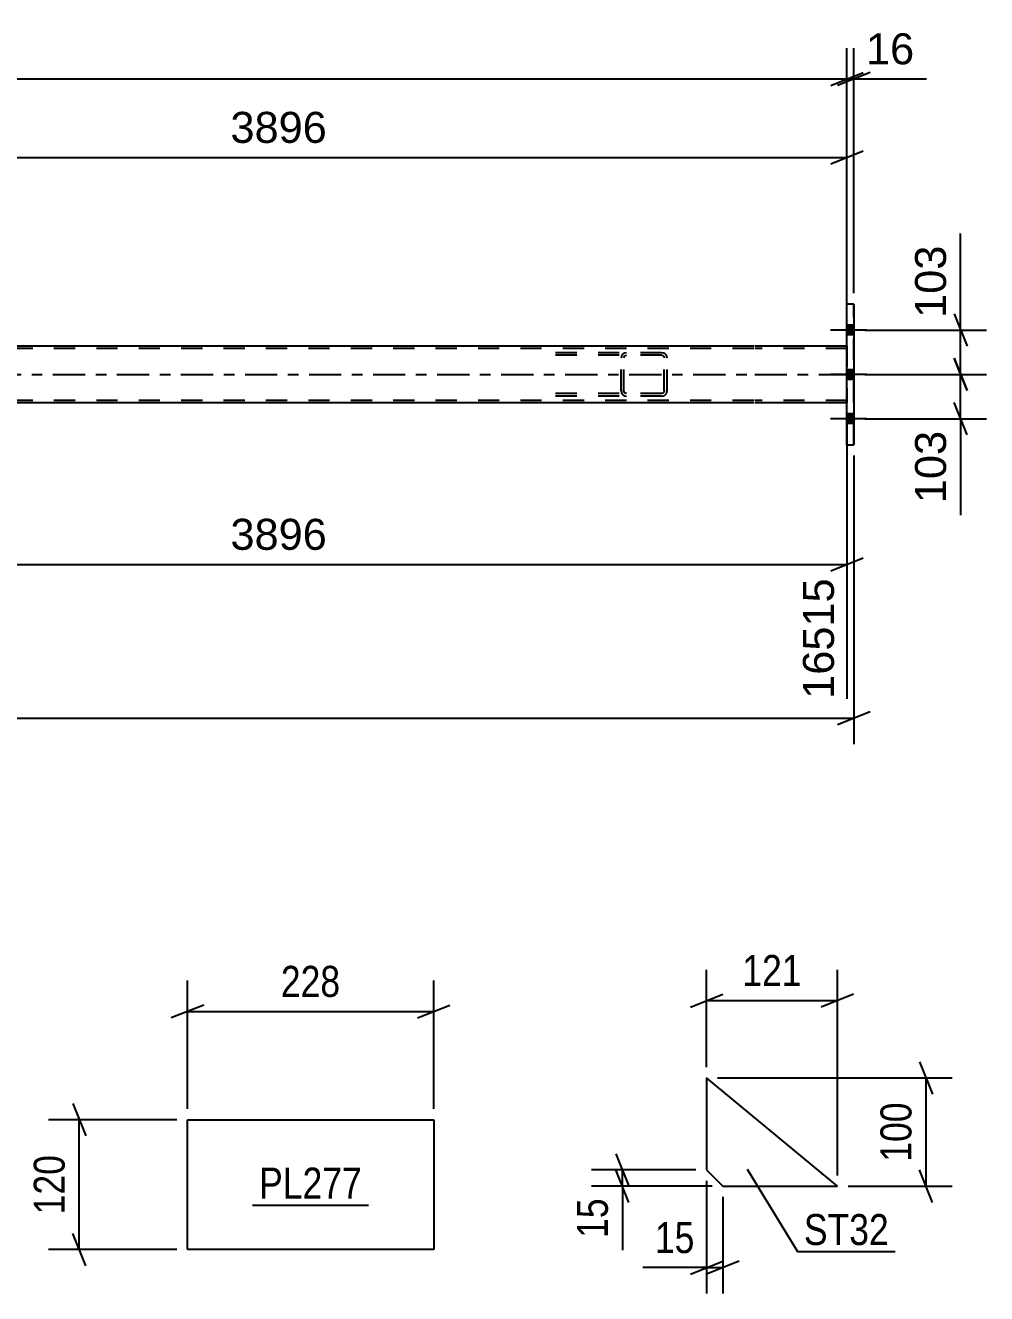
# Model space of a CAD drawing. Header units: millimetres. Extents: x 0 to 841, y 0 to 594.
# Drawn here: x 622 to 710.8, y 145.6 to 262.8 of the extents above; entities that cross this region are included whole.
import ezdxf

# ---------------------------------------------------------------- set-up
doc = ezdxf.new("R2010")
doc.units = ezdxf.units.MM
doc.linetypes.add('DXK_LINE_DOT2', pattern=[3.9198, 1.9599, -1.9599])
doc.linetypes.add('DXK_LINE_DOT3', pattern=[5.9187, 2.979, -0.9799, 0.9799, -0.9799])
doc.styles.add('Arial', font='arial.ttf', dxfattribs={"height": 0.2})
doc.styles.add('Arial Narrow', font='ARIALN.TTF', dxfattribs={"height": 0.2})

# ---------------------------------------------------------------- blocks, each defined once
blk = doc.blocks.new('Part-317311686-4478 - 4224')
at = {"color": 2, "linetype": 'Continuous'}
for p, q in [((115.52, 233.18), (689.3, 233.18)), ((689.4, 233.18), (697.92, 233.18)), ((689.3, 227.9), (598.05, 227.9)), ((697.92, 227.9), (689.4, 227.9))]:
    blk.add_line(p, q, dxfattribs=at)
at = {"color": 7, "linetype": 'DXK_LINE_DOT2'}
for p, q in [((689.3, 232.94), (115.52, 232.94)), ((697.92, 232.94), (689.4, 232.94)), ((697.92, 233.18), (697.92, 227.9)), ((697.92, 227.9), (697.92, 233.18)), ((697.92, 232.94), (697.92, 232.94)), ((689.3, 228.14), (115.52, 228.14)), ((697.92, 228.14), (689.4, 228.14)), ((697.92, 228.14), (697.92, 228.14)), ((697.92, 227.9), (697.92, 227.9))]:
    blk.add_line(p, q, dxfattribs=at)
at = {"color": 7, "linetype": 'DXK_LINE_DOT3'}
for p, q in [((115.52, 230.54), (689.3, 230.54)), ((689.4, 230.54), (697.92, 230.54))]:
    blk.add_line(p, q, dxfattribs=at)
blk = doc.blocks.new('Part-317311686-4274 - 4224')
at = {"color": 2, "linetype": 'Continuous'}
for p, q in [((697.92, 237.04), (697.92, 237.04)), ((697.92, 224.04), (697.92, 237.04)), ((698.56, 237.04), (697.92, 237.04)), ((698.56, 237.04), (698.56, 237.04)), ((698.56, 237.04), (698.56, 224.04)), ((697.92, 224.04), (697.92, 224.04)), ((697.92, 224.04), (698.56, 224.04)), ((698.56, 224.04), (698.56, 224.04))]:
    blk.add_line(p, q, dxfattribs=at)
at = {"color": 7, "linetype": 'DXK_LINE_DOT2'}
for p, q in [((697.92, 224.04), (697.92, 237.04)), ((698.56, 224.04), (698.56, 237.04))]:
    blk.add_line(p, q, dxfattribs=at)
blk = doc.blocks.new('Part-317311686-4276 - 4224')
at = {"color": 7, "linetype": 'DXK_LINE_DOT2'}
for p, q in [((680.79, 232.54), (669.94, 232.54)), ((680.79, 232.3), (669.94, 232.3)), ((677.08, 232.24), (677.04, 232.06)), ((677.04, 229.02), (677.04, 232.06)), ((677.3, 232.06), (677.32, 232.15)), ((677.3, 229.02), (677.3, 232.06)), ((677.32, 232.15), (677.37, 232.23)), ((677.55, 232.54), (677.36, 232.5)), ((677.37, 232.23), (677.46, 232.28)), ((677.46, 232.28), (677.55, 232.3)), ((680.98, 232.5), (680.79, 232.54)), ((680.79, 232.3), (680.89, 232.28)), ((680.89, 232.28), (680.97, 232.23)), ((680.97, 232.23), (681.03, 232.15)), ((681.03, 232.15), (681.04, 232.06)), ((681.04, 229.02), (681.04, 232.06)), ((681.3, 232.06), (681.26, 232.24)), ((681.3, 229.02), (681.3, 232.06)), ((680.79, 228.78), (669.94, 228.78)), ((680.79, 228.54), (669.94, 228.54)), ((677.04, 229.02), (677.08, 228.83)), ((677.32, 228.92), (677.3, 229.02)), ((677.37, 228.85), (677.32, 228.92)), ((677.36, 228.57), (677.55, 228.54)), ((677.46, 228.79), (677.37, 228.85)), ((677.55, 228.78), (677.46, 228.79)), ((680.89, 228.79), (680.79, 228.78)), ((680.79, 228.54), (680.98, 228.57)), ((680.97, 228.85), (680.89, 228.79)), ((681.03, 228.92), (680.97, 228.85)), ((681.04, 229.02), (681.03, 228.92)), ((681.26, 228.83), (681.3, 229.02))]:
    blk.add_line(p, q, dxfattribs=at)
for centre, start, end in [((677.53, 232.04), 110.7583, 155.6801), ((680.81, 232.04), 24.3199, 69.2417), ((677.53, 229.04), 204.3199, 249.2417), ((680.81, 229.04), 290.7583, 335.6801)]:
    blk.add_arc(centre, 0.496, start, end, dxfattribs=at)
blk = doc.blocks.new('Bolt-317311686-4493 - 4224')
at = {"linetype": 'Continuous'}
for points in [[(697.92, 235.08), (697.92, 234.2), (698.56, 234.2), (698.56, 235.08)], [(697.92, 235.08), (697.92, 234.2), (698.56, 234.2), (698.56, 235.08)], [(697.92, 235.08), (697.92, 234.2), (698.56, 234.2), (698.56, 235.08)], [(697.92, 230.96), (697.92, 230.08), (698.56, 230.08), (698.56, 230.96)], [(697.92, 230.96), (697.92, 230.08), (698.56, 230.08), (698.56, 230.96)], [(697.92, 226.88), (697.92, 226), (698.56, 226), (698.56, 226.88)], [(697.92, 226.88), (697.92, 226), (698.56, 226), (698.56, 226.88)], [(697.92, 226.88), (697.92, 226), (698.56, 226), (698.56, 226.88)]]:
    blk.add_hatch(color=1, dxfattribs=at).paths.add_polyline_path(points)
at = {"color": 1, "linetype": 'Continuous'}
for p, q in [((699.72, 234.64), (696.4, 234.64)), ((699.72, 234.64), (696.4, 234.64)), ((699.72, 234.64), (696.4, 234.64)), ((698.56, 235.08), (697.92, 235.08)), ((698.56, 235.08), (697.92, 235.08)), ((698.56, 235.08), (697.92, 235.08)), ((698.56, 234.2), (697.92, 234.2)), ((698.56, 234.2), (697.92, 234.2)), ((698.56, 234.2), (697.92, 234.2)), ((698.56, 230.96), (697.92, 230.96)), ((698.56, 230.96), (697.92, 230.96)), ((699.72, 230.52), (696.4, 230.52)), ((699.72, 230.52), (696.4, 230.52)), ((698.56, 230.08), (697.92, 230.08)), ((698.56, 230.08), (697.92, 230.08)), ((699.72, 226.44), (696.4, 226.44)), ((699.72, 226.44), (696.4, 226.44)), ((699.72, 226.44), (696.4, 226.44)), ((698.56, 226.88), (697.92, 226.88)), ((698.56, 226.88), (697.92, 226.88)), ((698.56, 226.88), (697.92, 226.88)), ((698.56, 226), (697.92, 226)), ((698.56, 226), (697.92, 226)), ((698.56, 226), (697.92, 226))]:
    blk.add_line(p, q, dxfattribs=at)
blk = doc.blocks.new('Part-317311686-6519 - 6515')
at = {"color": 2, "linetype": 'Continuous'}
for p, q in [((636.97, 149.67), (636.97, 161.67)), ((636.97, 161.67), (659.73, 161.67)), ((659.73, 161.67), (659.73, 149.67)), ((659.73, 149.67), (636.97, 149.67))]:
    blk.add_line(p, q, dxfattribs=at)
blk = doc.blocks.new('Part-317311686-6604 - 6598')
at = {"color": 2, "linetype": 'Continuous'}
for p, q in [((697.04, 155.53), (684.95, 165.53)), ((684.95, 165.53), (684.95, 157.03)), ((684.95, 157.03), (686.45, 155.53)), ((686.45, 155.53), (697.04, 155.53))]:
    blk.add_line(p, q, dxfattribs=at)
blk = doc.blocks.new('StraightDimension-317311686-4667 - 4224')
at = {"color": 7, "linetype": 'Continuous'}
for p, q in [((592.85, 226.5), (592.85, 200.56)), ((697.92, 226.91), (697.92, 200.56)), ((594.35, 213.58), (591.35, 212.38)), ((696.42, 212.38), (699.42, 213.58)), ((592.85, 212.98), (697.92, 212.98))]:
    blk.add_line(p, q, dxfattribs=at)
at = {"color": 0}
blk.add_wipeout([(650.43, 213.73), (650.43, 217.93), (640.34, 217.93), (640.34, 213.73)], dxfattribs=at)
at = {"color": 3, "style": 'Arial'}
blk.add_text('3896', height=2.865, dxfattribs=at).set_placement((640.94, 214.33))
at = {"color": 0, "linetype": 'Continuous'}
blk.add_wipeout([(697.32, 212.28), (693.12, 212.28), (693.12, 199.96), (697.32, 199.96)], dxfattribs=at)
at = {"color": 3, "linetype": 'Continuous', "style": 'Arial'}
blk.add_text('16515', height=2.865, rotation=90.0002, dxfattribs=at).set_placement((696.72, 200.56))
blk = doc.blocks.new('StraightDimension-317311686-4573 - 4224')
at = {"color": 7, "linetype": 'Continuous'}
for p, q in [((708.43, 234.64), (708.43, 243.56)), ((708.43, 234.64), (708.43, 243.56)), ((707.83, 236.14), (709.03, 233.14)), ((699.56, 234.64), (710.83, 234.64)), ((708.43, 230.54), (708.43, 234.64)), ((709.03, 229.04), (707.83, 232.04)), ((699.56, 230.54), (710.83, 230.54))]:
    blk.add_line(p, q, dxfattribs=at)
at = {"color": 0}
blk.add_wipeout([(707.68, 243.03), (703.48, 243.03), (703.48, 235.16), (707.68, 235.16)], dxfattribs=at)
at = {"color": 3, "style": 'Arial'}
blk.add_text('103', height=2.865, rotation=90.0002, dxfattribs=at).set_placement((707.08, 235.76))
blk = doc.blocks.new('StraightDimension-317311686-4581 - 4224')
at = {"color": 7, "linetype": 'Continuous'}
for p, q in [((707.83, 232.04), (709.03, 229.04)), ((699.56, 230.54), (710.83, 230.54)), ((708.43, 226.44), (708.43, 230.54)), ((709.03, 224.94), (707.83, 227.94)), ((699.56, 226.44), (710.83, 226.44)), ((708.43, 226.44), (708.43, 217.52)), ((708.43, 226.44), (708.43, 217.52))]:
    blk.add_line(p, q, dxfattribs=at)
at = {"color": 0}
blk.add_wipeout([(707.68, 225.91), (703.48, 225.91), (703.48, 218.04), (707.68, 218.04)], dxfattribs=at)
at = {"color": 3, "style": 'Arial'}
blk.add_text('103', height=2.865, rotation=90.0002, dxfattribs=at).set_placement((707.08, 218.64))
blk = doc.blocks.new('StraightDimension-317311686-4623 - 4224')
at = {"color": 7, "linetype": 'Continuous'}
for p, q in [((592.85, 234.58), (592.85, 253.43)), ((697.92, 234.18), (697.92, 253.43)), ((594.35, 251.18), (591.35, 249.98)), ((696.42, 249.98), (699.42, 251.18)), ((592.85, 250.58), (697.92, 250.58))]:
    blk.add_line(p, q, dxfattribs=at)
at = {"color": 0}
blk.add_wipeout([(650.43, 251.33), (650.43, 255.53), (640.34, 255.53), (640.34, 251.33)], dxfattribs=at)
at = {"color": 3, "style": 'Arial'}
blk.add_text('3896', height=2.865, dxfattribs=at).set_placement((640.94, 251.93))
blk = doc.blocks.new('StraightDimension-317311686-4681 - 4224')
at = {"color": 7, "linetype": 'Continuous'}
for p, q in [((698.56, 223.04), (698.56, 196.38)), ((697.06, 198.18), (700.06, 199.38)), ((106.26, 198.78), (698.56, 198.78))]:
    blk.add_line(p, q, dxfattribs=at)
blk = doc.blocks.new('StraightDimension-317311686-8640 - 4224')
at = {"color": 7, "linetype": 'Continuous'}
for p, q in [((697.92, 238.04), (697.92, 260.69)), ((698.56, 238.04), (698.56, 260.69)), ((696.42, 257.24), (699.42, 258.44)), ((700.06, 258.44), (697.06, 257.24)), ((697.92, 257.84), (698.56, 257.84)), ((698.56, 257.84), (705.26, 257.84)), ((698.56, 257.84), (705.26, 257.84))]:
    blk.add_line(p, q, dxfattribs=at)
at = {"color": 0}
blk.add_wipeout([(704.73, 258.59), (704.73, 262.79), (699.08, 262.79), (699.08, 258.59)], dxfattribs=at)
at = {"color": 3, "style": 'Arial'}
blk.add_text('16', height=2.865, dxfattribs=at).set_placement((699.68, 259.19))
blk = doc.blocks.new('StraightDimension-317311686-8641 - 4224')
at = {"color": 7, "linetype": 'Continuous'}
for p, q in [((697.92, 238.04), (697.92, 260.69)), ((106.9, 257.84), (697.92, 257.84)), ((696.42, 257.24), (699.42, 258.44))]:
    blk.add_line(p, q, dxfattribs=at)
blk = doc.blocks.new('StraightDimension-317311686-6521 - 6515')
at = {"color": 7, "linetype": 'Continuous'}
for p, q in [((626.37, 163.17), (627.57, 160.17)), ((635.97, 161.67), (624.12, 161.67)), ((626.97, 149.67), (626.97, 161.67)), ((627.57, 148.17), (626.37, 151.17)), ((635.97, 149.67), (624.12, 149.67))]:
    blk.add_line(p, q, dxfattribs=at)
at = {"color": 0}
blk.add_wipeout([(626.22, 159.02), (622.02, 159.02), (622.02, 152.33), (626.22, 152.33)], dxfattribs=at)
at = {"color": 3, "style": 'Arial Narrow'}
blk.add_text('120', height=2.863, rotation=90.0002, dxfattribs=at).set_placement((625.62, 152.93))
blk = doc.blocks.new('StraightDimension-317311686-6532 - 6515')
at = {"color": 7, "linetype": 'Continuous'}
for p, q in [((636.97, 162.67), (636.97, 174.52)), ((659.73, 162.67), (659.73, 174.52)), ((638.47, 172.27), (635.47, 171.07)), ((658.23, 171.07), (661.23, 172.27)), ((636.97, 171.67), (659.73, 171.67))]:
    blk.add_line(p, q, dxfattribs=at)
at = {"color": 0}
blk.add_wipeout([(651.69, 172.42), (651.69, 176.62), (645, 176.62), (645, 172.42)], dxfattribs=at)
at = {"color": 3, "style": 'Arial Narrow'}
blk.add_text('228', height=2.863, dxfattribs=at).set_placement((645.6, 173.02))
blk = doc.blocks.new('StraightDimension-317311686-6628 - 6598')
at = {"color": 7, "linetype": 'Continuous'}
for p, q in [((676.57, 158.53), (677.77, 155.53)), ((683.95, 157.03), (674.32, 157.03)), ((677.77, 154.03), (676.57, 157.03)), ((677.17, 155.53), (677.17, 157.03)), ((685.45, 155.53), (674.32, 155.53)), ((677.17, 155.53), (677.17, 149.62)), ((677.17, 155.53), (677.17, 149.62))]:
    blk.add_line(p, q, dxfattribs=at)
at = {"color": 0}
blk.add_wipeout([(676.42, 155), (672.22, 155), (672.22, 150.15), (676.42, 150.15)], dxfattribs=at)
at = {"color": 3, "style": 'Arial Narrow'}
blk.add_text('15', height=2.863, rotation=90.0002, dxfattribs=at).set_placement((675.82, 150.75))
blk = doc.blocks.new('StraightDimension-317311686-6606 - 6598')
at = {"color": 7, "linetype": 'Continuous'}
for p, q in [((684.95, 156.03), (684.95, 145.6)), ((686.45, 154.53), (686.45, 145.6)), ((684.95, 148), (679.04, 148)), ((684.95, 148), (679.04, 148)), ((683.45, 147.4), (686.45, 148.6)), ((687.95, 148.6), (684.95, 147.4)), ((684.95, 148), (686.45, 148))]:
    blk.add_line(p, q, dxfattribs=at)
at = {"color": 0}
blk.add_wipeout([(684.42, 148.75), (684.42, 152.95), (679.57, 152.95), (679.57, 148.75)], dxfattribs=at)
at = {"color": 3, "style": 'Arial Narrow'}
blk.add_text('15', height=2.863, dxfattribs=at).set_placement((680.17, 149.35))
blk = doc.blocks.new('StraightDimension-317311686-6618 - 6598')
at = {"color": 7, "linetype": 'Continuous'}
for p, q in [((684.95, 166.53), (684.95, 175.53)), ((697.04, 156.53), (697.04, 175.53)), ((683.45, 172.08), (686.45, 173.28)), ((684.95, 172.68), (697.04, 172.68)), ((698.54, 173.28), (695.54, 172.08))]:
    blk.add_line(p, q, dxfattribs=at)
at = {"color": 0}
blk.add_wipeout([(694.33, 173.43), (694.33, 177.63), (687.65, 177.63), (687.65, 173.43)], dxfattribs=at)
at = {"color": 3, "style": 'Arial Narrow'}
blk.add_text('121', height=2.863, dxfattribs=at).set_placement((688.25, 174.03))
blk = doc.blocks.new('StraightDimension-317311686-6639 - 6598')
at = {"color": 7, "linetype": 'Continuous'}
for p, q in [((704.63, 167.03), (705.83, 164.03)), ((685.95, 165.53), (707.63, 165.53)), ((705.23, 155.53), (705.23, 165.53)), ((705.83, 154.03), (704.63, 157.03)), ((698.04, 155.53), (707.63, 155.53))]:
    blk.add_line(p, q, dxfattribs=at)
at = {"color": 0}
blk.add_wipeout([(704.48, 163.87), (700.28, 163.87), (700.28, 157.19), (704.48, 157.19)], dxfattribs=at)
at = {"color": 3, "style": 'Arial Narrow'}
blk.add_text('100', height=2.863, rotation=90.0002, dxfattribs=at).set_placement((703.88, 157.79))
blk = doc.blocks.new('Mark-317311686-6517 - 6515')
at = {"color": 30, "linetype": 'Continuous'}
blk.add_line((642.99, 153.78), (653.7, 153.78), dxfattribs=at)
at = {"color": 0}
blk.add_wipeout([(653.1, 154.38), (653.1, 157.38), (643.59, 157.38), (643.59, 154.38)], dxfattribs=at)
blk.add_wipeout([(653.1, 154.38), (653.1, 157.38), (643.59, 157.38), (643.59, 154.38)], dxfattribs=at)
at = {"color": 3, "style": 'Arial Narrow'}
blk.add_text('PL277', height=2.863, dxfattribs=at).set_placement((643.59, 154.38))
blk = doc.blocks.new('Mark-317311686-6600 - 6598')
at = {"color": 30, "linetype": 'Continuous'}
for p, q in [((688.69, 157.09), (693.34, 149.49)), ((693.34, 149.49), (702.39, 149.49))]:
    blk.add_line(p, q, dxfattribs=at)
at = {"color": 0}
blk.add_wipeout([(701.79, 150.09), (701.79, 153.09), (693.94, 153.09), (693.94, 150.09)], dxfattribs=at)
blk.add_wipeout([(701.79, 150.09), (701.79, 153.09), (693.94, 153.09), (693.94, 150.09)], dxfattribs=at)
at = {"color": 3, "style": 'Arial Narrow'}
blk.add_text('ST32', height=2.863, dxfattribs=at).set_placement((693.94, 150.09))

msp = doc.modelspace()

# ---------------------------------------------------------------- block references
for name in ['Part-317311686-4274 - 4224', 'Bolt-317311686-4493 - 4224', 'Part-317311686-4478 - 4224', 'Part-317311686-4276 - 4224', 'Part-317311686-6604 - 6598', 'StraightDimension-317311686-6521 - 6515', 'Part-317311686-6519 - 6515']:
    msp.add_blockref(name, (0, 0))

# ---------------------------------------------------------------- next in the draw order: block references
for name in ['StraightDimension-317311686-4573 - 4224', 'StraightDimension-317311686-4667 - 4224', 'StraightDimension-317311686-6532 - 6515', 'StraightDimension-317311686-6628 - 6598', 'Mark-317311686-6517 - 6515']:
    msp.add_blockref(name, (0, 0))

# ---------------------------------------------------------------- next in the draw order: block references
for name in ['StraightDimension-317311686-4623 - 4224', 'StraightDimension-317311686-4581 - 4224', 'StraightDimension-317311686-6606 - 6598']:
    msp.add_blockref(name, (0, 0))

# ---------------------------------------------------------------- next in the draw order: block references
for name in ['StraightDimension-317311686-8640 - 4224', 'StraightDimension-317311686-4681 - 4224', 'StraightDimension-317311686-6618 - 6598']:
    msp.add_blockref(name, (0, 0))

# ---------------------------------------------------------------- next in the draw order: block references
for name in ['StraightDimension-317311686-8641 - 4224', 'StraightDimension-317311686-6639 - 6598']:
    msp.add_blockref(name, (0, 0))

# ---------------------------------------------------------------- next in the draw order: block references
msp.add_blockref('Mark-317311686-6600 - 6598', (0, 0))

doc.saveas('drawing.dxf')
